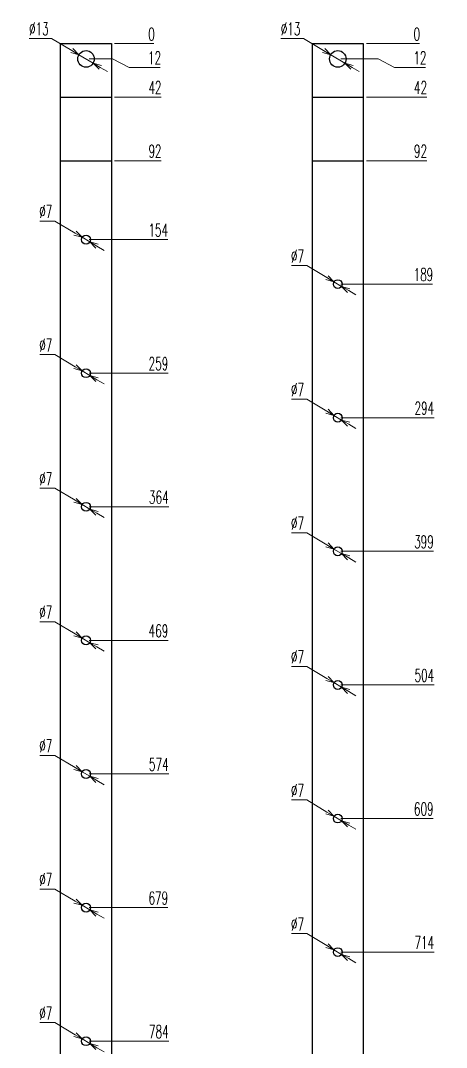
# Model space of a CAD drawing. Header units: millimetres. Extents: x 173893 to 258446, y -176540 to -123824.
# Drawn here: x 192092 to 192427, y -168566 to -167759 of the extents above; entities that cross this region are included whole.
import ezdxf

# ---------------------------------------------------------------- set-up
doc = ezdxf.new("R2010")
doc.units = ezdxf.units.MM
doc.header["$LTSCALE"] = 3
doc.layers.add('@.DM. NÉT CHÍNH', color=7, linetype='Continuous')
doc.styles.add('Ann_w01', font='romans.shx', dxfattribs={"width": 0.6, "bigfont": 'chineset.shx'})
doc.dimstyles.new('Dim 01_SC05', dxfattribs={"dimscale": 5, "dimtxt": 2, "dimasz": 1.3, "dimexe": 0.5, "dimexo": 0.5, "dimgap": 0.5, "dimtad": 1, "dimtoh": 1, "dimdec": 1, "dimzin": 12, "dimdsep": 46, "dimtxsty": 'Ann_w01', "dimblk": 'OPEN30', "dimcen": 1.5, "dimclrd": 6, "dimclre": 6, "dimclrt": 3, "dimadec": 1, "dimazin": 3, "dimtm": 1e-09, "dimtfac": 1, "dimtdec": 1, "dimtmove": 0, "dimatfit": 3, "dimldrblk": 'OPEN30', "dimfxl": 1, "dimtolj": 1, "dimlwd": 20, "dimlwe": 20, "dimarcsym": 0})

# ---------------------------------------------------------------- blocks, each defined once
blk = doc.blocks.new('*D681')
at = {"layer": '@.DM. NÉT CHÍNH', "color": 6, "linetype": 'Continuous', "lineweight": 20, "transparency": 16777216}
blk.add_line((192166.51, -168893.82), (192213.68, -168893.82), dxfattribs=at)
at = {"layer": 'Defpoints', "color": 0, "linetype": 'Continuous', "transparency": 16777216}
for p in [(192144.01, -167776.82), (192164.01, -168893.82), (192190.9, -168893.82)]:
    blk.add_point(p, dxfattribs=at)
at = {"layer": '@.DM. NÉT CHÍNH', "color": 3, "linetype": 'Continuous', "transparency": 16777216, "insert": (192203.54, -168886.32), "char_height": 10, "attachment_point": 5, "style": 'Ann_w01'}
blk.add_mtext('\\A1;1117', dxfattribs=at)
blk = doc.blocks.new('_Open30')
at = {"color": 0, "linetype": 'ByBlock', "lineweight": -2}
for p, q in [((-1, 0.27), (0, 0)), ((0, 0), (-1, -0.27)), ((0, 0), (-1, 0))]:
    blk.add_line(p, q, dxfattribs=at)
blk = doc.blocks.new('*D682')
at = {"layer": '@.DM. NÉT CHÍNH', "color": 6, "linetype": 'Continuous', "lineweight": 20, "transparency": 16777216}
blk.add_line((192146.51, -168873.82), (192213.68, -168873.82), dxfattribs=at)
at = {"layer": 'Defpoints', "color": 0, "linetype": 'Continuous', "transparency": 16777216}
for p in [(192144.01, -167776.82), (192144.01, -168873.82), (192190.9, -168873.82)]:
    blk.add_point(p, dxfattribs=at)
at = {"layer": '@.DM. NÉT CHÍNH', "color": 3, "linetype": 'Continuous', "transparency": 16777216, "insert": (192203.54, -168866.32), "char_height": 10, "attachment_point": 5, "style": 'Ann_w01'}
blk.add_mtext('\\A1;1097', dxfattribs=at)
blk = doc.blocks.new('*D683')
at = {"layer": '@.DM. NÉT CHÍNH', "color": 6, "linetype": 'Continuous', "lineweight": 20, "transparency": 16777216}
blk.add_line((192146.51, -168770.82), (192209.11, -168770.82), dxfattribs=at)
at = {"layer": 'Defpoints', "color": 0, "linetype": 'Continuous', "transparency": 16777216}
for p in [(192144.01, -167776.82), (192144.01, -168770.82), (192190.9, -168770.82)]:
    blk.add_point(p, dxfattribs=at)
at = {"layer": '@.DM. NÉT CHÍNH', "color": 3, "linetype": 'Continuous', "transparency": 16777216, "insert": (192201.25, -168763.32), "char_height": 10, "attachment_point": 5, "style": 'Ann_w01'}
blk.add_mtext('\\A1;994', dxfattribs=at)
blk = doc.blocks.new('*D684')
at = {"layer": '@.DM. NÉT CHÍNH', "color": 6, "linetype": 'Continuous', "lineweight": 20, "transparency": 16777216}
blk.add_line((192146.51, -168665.82), (192208.54, -168665.82), dxfattribs=at)
at = {"layer": 'Defpoints', "color": 0, "linetype": 'Continuous', "transparency": 16777216}
for p in [(192144.01, -167776.82), (192144.01, -168665.82), (192190.9, -168665.82)]:
    blk.add_point(p, dxfattribs=at)
at = {"layer": '@.DM. NÉT CHÍNH', "color": 3, "linetype": 'Continuous', "transparency": 16777216, "insert": (192200.97, -168658.32), "char_height": 10, "attachment_point": 5, "style": 'Ann_w01'}
blk.add_mtext('\\A1;889', dxfattribs=at)
blk = doc.blocks.new('*D685')
at = {"layer": '@.DM. NÉT CHÍNH', "color": 6, "linetype": 'Continuous', "lineweight": 20, "transparency": 16777216}
blk.add_line((192146.51, -168560.82), (192209.11, -168560.82), dxfattribs=at)
at = {"layer": 'Defpoints', "color": 0, "linetype": 'Continuous', "transparency": 16777216}
for p in [(192144.01, -167776.82), (192144.01, -168560.82), (192190.9, -168560.82)]:
    blk.add_point(p, dxfattribs=at)
at = {"layer": '@.DM. NÉT CHÍNH', "color": 3, "linetype": 'Continuous', "transparency": 16777216, "insert": (192201.25, -168553.32), "char_height": 10, "attachment_point": 5, "style": 'Ann_w01'}
blk.add_mtext('\\A1;784', dxfattribs=at)
blk = doc.blocks.new('*D686')
at = {"layer": '@.DM. NÉT CHÍNH', "color": 6, "linetype": 'Continuous', "lineweight": 20, "transparency": 16777216}
blk.add_line((192146.51, -168455.82), (192208.25, -168455.82), dxfattribs=at)
at = {"layer": 'Defpoints', "color": 0, "linetype": 'Continuous', "transparency": 16777216}
for p in [(192144.01, -167776.82), (192144.01, -168455.82), (192190.9, -168455.82)]:
    blk.add_point(p, dxfattribs=at)
at = {"layer": '@.DM. NÉT CHÍNH', "color": 3, "linetype": 'Continuous', "transparency": 16777216, "insert": (192200.82, -168448.32), "char_height": 10, "attachment_point": 5, "style": 'Ann_w01'}
blk.add_mtext('\\A1;679', dxfattribs=at)
blk = doc.blocks.new('*D687')
at = {"layer": '@.DM. NÉT CHÍNH', "color": 6, "linetype": 'Continuous', "lineweight": 20, "transparency": 16777216}
blk.add_line((192146.51, -168350.82), (192209.11, -168350.82), dxfattribs=at)
at = {"layer": 'Defpoints', "color": 0, "linetype": 'Continuous', "transparency": 16777216}
for p in [(192144.01, -167776.82), (192144.01, -168350.82), (192190.9, -168350.82)]:
    blk.add_point(p, dxfattribs=at)
at = {"layer": '@.DM. NÉT CHÍNH', "color": 3, "linetype": 'Continuous', "transparency": 16777216, "insert": (192201.25, -168343.32), "char_height": 10, "attachment_point": 5, "style": 'Ann_w01'}
blk.add_mtext('\\A1;574', dxfattribs=at)
blk = doc.blocks.new('*D688')
at = {"layer": '@.DM. NÉT CHÍNH', "color": 6, "linetype": 'Continuous', "lineweight": 20, "transparency": 16777216}
blk.add_line((192146.51, -168245.82), (192208.54, -168245.82), dxfattribs=at)
at = {"layer": 'Defpoints', "color": 0, "linetype": 'Continuous', "transparency": 16777216}
for p in [(192144.01, -167776.82), (192144.01, -168245.82), (192190.9, -168245.82)]:
    blk.add_point(p, dxfattribs=at)
at = {"layer": '@.DM. NÉT CHÍNH', "color": 3, "linetype": 'Continuous', "transparency": 16777216, "insert": (192200.97, -168238.32), "char_height": 10, "attachment_point": 5, "style": 'Ann_w01'}
blk.add_mtext('\\A1;469', dxfattribs=at)
blk = doc.blocks.new('*D689')
at = {"layer": '@.DM. NÉT CHÍNH', "color": 6, "linetype": 'Continuous', "lineweight": 20, "transparency": 16777216}
blk.add_line((192146.51, -168140.82), (192209.11, -168140.82), dxfattribs=at)
at = {"layer": 'Defpoints', "color": 0, "linetype": 'Continuous', "transparency": 16777216}
for p in [(192144.01, -167776.82), (192144.01, -168140.82), (192190.9, -168140.82)]:
    blk.add_point(p, dxfattribs=at)
at = {"layer": '@.DM. NÉT CHÍNH', "color": 3, "linetype": 'Continuous', "transparency": 16777216, "insert": (192201.25, -168133.32), "char_height": 10, "attachment_point": 5, "style": 'Ann_w01'}
blk.add_mtext('\\A1;364', dxfattribs=at)
blk = doc.blocks.new('*D690')
at = {"layer": '@.DM. NÉT CHÍNH', "color": 6, "linetype": 'Continuous', "lineweight": 20, "transparency": 16777216}
blk.add_line((192146.51, -168035.82), (192208.54, -168035.82), dxfattribs=at)
at = {"layer": 'Defpoints', "color": 0, "linetype": 'Continuous', "transparency": 16777216}
for p in [(192144.01, -167776.82), (192144.01, -168035.82), (192190.9, -168035.82)]:
    blk.add_point(p, dxfattribs=at)
at = {"layer": '@.DM. NÉT CHÍNH', "color": 3, "linetype": 'Continuous', "transparency": 16777216, "insert": (192200.97, -168028.32), "char_height": 10, "attachment_point": 5, "style": 'Ann_w01'}
blk.add_mtext('\\A1;259', dxfattribs=at)
blk = doc.blocks.new('*D691')
at = {"layer": '@.DM. NÉT CHÍNH', "color": 6, "linetype": 'Continuous', "lineweight": 20, "transparency": 16777216}
blk.add_line((192146.51, -167930.82), (192208.25, -167930.82), dxfattribs=at)
at = {"layer": 'Defpoints', "color": 0, "linetype": 'Continuous', "transparency": 16777216}
for p in [(192144.01, -167776.82), (192144.01, -167930.82), (192190.9, -167930.82)]:
    blk.add_point(p, dxfattribs=at)
at = {"layer": '@.DM. NÉT CHÍNH', "color": 3, "linetype": 'Continuous', "transparency": 16777216, "insert": (192200.82, -167923.32), "char_height": 10, "attachment_point": 5, "style": 'Ann_w01'}
blk.add_mtext('\\A1;154', dxfattribs=at)
blk = doc.blocks.new('*D692')
at = {"layer": '@.DM. NÉT CHÍNH', "color": 6, "linetype": 'Continuous', "lineweight": 20, "transparency": 16777216}
blk.add_line((192166.51, -167868.82), (192203.11, -167868.82), dxfattribs=at)
at = {"layer": 'Defpoints', "color": 0, "linetype": 'Continuous', "transparency": 16777216}
for p in [(192144.01, -167776.82), (192164.01, -167868.82), (192190.9, -167868.82)]:
    blk.add_point(p, dxfattribs=at)
at = {"layer": '@.DM. NÉT CHÍNH', "color": 3, "linetype": 'Continuous', "transparency": 16777216, "insert": (192198.25, -167861.32), "char_height": 10, "attachment_point": 5, "style": 'Ann_w01'}
blk.add_mtext('\\A1;92', dxfattribs=at)
blk = doc.blocks.new('*D693')
at = {"layer": '@.DM. NÉT CHÍNH', "color": 6, "linetype": 'Continuous', "lineweight": 20, "transparency": 16777216}
blk.add_line((192166.51, -167818.82), (192203.11, -167818.82), dxfattribs=at)
at = {"layer": 'Defpoints', "color": 0, "linetype": 'Continuous', "transparency": 16777216}
for p in [(192144.01, -167776.82), (192164.01, -167818.82), (192190.9, -167818.82)]:
    blk.add_point(p, dxfattribs=at)
at = {"layer": '@.DM. NÉT CHÍNH', "color": 3, "linetype": 'Continuous', "transparency": 16777216, "insert": (192198.25, -167811.32), "char_height": 10, "attachment_point": 5, "style": 'Ann_w01'}
blk.add_mtext('\\A1;42', dxfattribs=at)
blk = doc.blocks.new('*D694')
at = {"layer": '@.DM. NÉT CHÍNH', "color": 6, "linetype": 'Continuous', "lineweight": 20, "transparency": 16777216}
for p, q in [((192146.51, -167788.82), (192164.9, -167788.82)), ((192164.9, -167788.82), (192177.9, -167795.52)), ((192177.9, -167795.52), (192202.25, -167795.52))]:
    blk.add_line(p, q, dxfattribs=at)
at = {"layer": 'Defpoints', "color": 0, "linetype": 'Continuous', "transparency": 16777216}
for p in [(192144.01, -167776.82), (192144.01, -167788.82), (192190.9, -167795.52)]:
    blk.add_point(p, dxfattribs=at)
at = {"layer": '@.DM. NÉT CHÍNH', "color": 3, "linetype": 'Continuous', "transparency": 16777216, "insert": (192197.82, -167788.02), "char_height": 10, "attachment_point": 5, "style": 'Ann_w01'}
blk.add_mtext('\\A1;12', dxfattribs=at)
blk = doc.blocks.new('*D695')
at = {"layer": '@.DM. NÉT CHÍNH', "color": 6, "linetype": 'Continuous', "lineweight": 20, "transparency": 16777216}
blk.add_line((192166.51, -167776.82), (192197.4, -167776.82), dxfattribs=at)
at = {"layer": 'Defpoints', "color": 0, "linetype": 'Continuous', "transparency": 16777216}
for p in [(192144.01, -167776.82), (192164.01, -167776.82), (192190.9, -167776.82)]:
    blk.add_point(p, dxfattribs=at)
at = {"layer": '@.DM. NÉT CHÍNH', "color": 3, "linetype": 'Continuous', "transparency": 16777216, "insert": (192195.4, -167769.32), "char_height": 10, "attachment_point": 5, "style": 'Ann_w01'}
blk.add_mtext('\\A1;0', dxfattribs=at)
blk = doc.blocks.new('*D696')
at = {"layer": '@.DM. NÉT CHÍNH', "color": 6, "linetype": 'Continuous', "lineweight": 20, "transparency": 16777216}
blk.add_line((192364.52, -168893.82), (192422.49, -168893.82), dxfattribs=at)
at = {"layer": 'Defpoints', "color": 0, "linetype": 'Continuous', "transparency": 16777216}
for p in [(192342.02, -167776.82), (192362.02, -168893.82), (192399.71, -168893.82)]:
    blk.add_point(p, dxfattribs=at)
at = {"layer": '@.DM. NÉT CHÍNH', "color": 3, "linetype": 'Continuous', "transparency": 16777216, "insert": (192412.35, -168886.32), "char_height": 10, "attachment_point": 5, "style": 'Ann_w01'}
blk.add_mtext('\\A1;1117', dxfattribs=at)
blk = doc.blocks.new('*D697')
at = {"layer": '@.DM. NÉT CHÍNH', "color": 6, "linetype": 'Continuous', "lineweight": 20, "transparency": 16777216}
blk.add_line((192344.52, -168873.82), (192422.49, -168873.82), dxfattribs=at)
at = {"layer": 'Defpoints', "color": 0, "linetype": 'Continuous', "transparency": 16777216}
for p in [(192342.02, -167776.82), (192342.02, -168873.82), (192399.71, -168873.82)]:
    blk.add_point(p, dxfattribs=at)
at = {"layer": '@.DM. NÉT CHÍNH', "color": 3, "linetype": 'Continuous', "transparency": 16777216, "insert": (192412.35, -168866.32), "char_height": 10, "attachment_point": 5, "style": 'Ann_w01'}
blk.add_mtext('\\A1;1097', dxfattribs=at)
blk = doc.blocks.new('*D698')
at = {"layer": '@.DM. NÉT CHÍNH', "color": 6, "linetype": 'Continuous', "lineweight": 20, "transparency": 16777216}
blk.add_line((192344.52, -168805.82), (192422.21, -168805.82), dxfattribs=at)
at = {"layer": 'Defpoints', "color": 0, "linetype": 'Continuous', "transparency": 16777216}
for p in [(192342.02, -167776.82), (192342.02, -168805.82), (192399.71, -168805.82)]:
    blk.add_point(p, dxfattribs=at)
at = {"layer": '@.DM. NÉT CHÍNH', "color": 3, "linetype": 'Continuous', "transparency": 16777216, "insert": (192412.21, -168798.32), "char_height": 10, "attachment_point": 5, "style": 'Ann_w01'}
blk.add_mtext('\\A1;1029', dxfattribs=at)
blk = doc.blocks.new('*D699')
at = {"layer": '@.DM. NÉT CHÍNH', "color": 6, "linetype": 'Continuous', "lineweight": 20, "transparency": 16777216}
blk.add_line((192344.52, -168700.82), (192417.92, -168700.82), dxfattribs=at)
at = {"layer": 'Defpoints', "color": 0, "linetype": 'Continuous', "transparency": 16777216}
for p in [(192342.02, -167776.82), (192342.02, -168700.82), (192399.71, -168700.82)]:
    blk.add_point(p, dxfattribs=at)
at = {"layer": '@.DM. NÉT CHÍNH', "color": 3, "linetype": 'Continuous', "transparency": 16777216, "insert": (192410.06, -168693.32), "char_height": 10, "attachment_point": 5, "style": 'Ann_w01'}
blk.add_mtext('\\A1;924', dxfattribs=at)
blk = doc.blocks.new('*D700')
at = {"layer": '@.DM. NÉT CHÍNH', "color": 6, "linetype": 'Continuous', "lineweight": 20, "transparency": 16777216}
blk.add_line((192344.52, -168595.82), (192417.35, -168595.82), dxfattribs=at)
at = {"layer": 'Defpoints', "color": 0, "linetype": 'Continuous', "transparency": 16777216}
for p in [(192342.02, -167776.82), (192342.02, -168595.82), (192399.71, -168595.82)]:
    blk.add_point(p, dxfattribs=at)
at = {"layer": '@.DM. NÉT CHÍNH', "color": 3, "linetype": 'Continuous', "transparency": 16777216, "insert": (192409.78, -168588.32), "char_height": 10, "attachment_point": 5, "style": 'Ann_w01'}
blk.add_mtext('\\A1;819', dxfattribs=at)
blk = doc.blocks.new('*D701')
at = {"layer": '@.DM. NÉT CHÍNH', "color": 6, "linetype": 'Continuous', "lineweight": 20, "transparency": 16777216}
blk.add_line((192344.52, -168490.82), (192417.92, -168490.82), dxfattribs=at)
at = {"layer": 'Defpoints', "color": 0, "linetype": 'Continuous', "transparency": 16777216}
for p in [(192342.02, -167776.82), (192342.02, -168490.82), (192399.71, -168490.82)]:
    blk.add_point(p, dxfattribs=at)
at = {"layer": '@.DM. NÉT CHÍNH', "color": 3, "linetype": 'Continuous', "transparency": 16777216, "insert": (192410.06, -168483.32), "char_height": 10, "attachment_point": 5, "style": 'Ann_w01'}
blk.add_mtext('\\A1;714', dxfattribs=at)
blk = doc.blocks.new('*D702')
at = {"layer": '@.DM. NÉT CHÍNH', "color": 6, "linetype": 'Continuous', "lineweight": 20, "transparency": 16777216}
blk.add_line((192344.52, -168385.82), (192417.06, -168385.82), dxfattribs=at)
at = {"layer": 'Defpoints', "color": 0, "linetype": 'Continuous', "transparency": 16777216}
for p in [(192342.02, -167776.82), (192342.02, -168385.82), (192399.71, -168385.82)]:
    blk.add_point(p, dxfattribs=at)
at = {"layer": '@.DM. NÉT CHÍNH', "color": 3, "linetype": 'Continuous', "transparency": 16777216, "insert": (192409.63, -168378.32), "char_height": 10, "attachment_point": 5, "style": 'Ann_w01'}
blk.add_mtext('\\A1;609', dxfattribs=at)
blk = doc.blocks.new('*D703')
at = {"layer": '@.DM. NÉT CHÍNH', "color": 6, "linetype": 'Continuous', "lineweight": 20, "transparency": 16777216}
blk.add_line((192344.52, -168280.82), (192417.92, -168280.82), dxfattribs=at)
at = {"layer": 'Defpoints', "color": 0, "linetype": 'Continuous', "transparency": 16777216}
for p in [(192342.02, -167776.82), (192342.02, -168280.82), (192399.71, -168280.82)]:
    blk.add_point(p, dxfattribs=at)
at = {"layer": '@.DM. NÉT CHÍNH', "color": 3, "linetype": 'Continuous', "transparency": 16777216, "insert": (192410.06, -168273.32), "char_height": 10, "attachment_point": 5, "style": 'Ann_w01'}
blk.add_mtext('\\A1;504', dxfattribs=at)
blk = doc.blocks.new('*D704')
at = {"layer": '@.DM. NÉT CHÍNH', "color": 6, "linetype": 'Continuous', "lineweight": 20, "transparency": 16777216}
blk.add_line((192344.52, -168175.82), (192417.35, -168175.82), dxfattribs=at)
at = {"layer": 'Defpoints', "color": 0, "linetype": 'Continuous', "transparency": 16777216}
for p in [(192342.02, -167776.82), (192342.02, -168175.82), (192399.71, -168175.82)]:
    blk.add_point(p, dxfattribs=at)
at = {"layer": '@.DM. NÉT CHÍNH', "color": 3, "linetype": 'Continuous', "transparency": 16777216, "insert": (192409.78, -168168.32), "char_height": 10, "attachment_point": 5, "style": 'Ann_w01'}
blk.add_mtext('\\A1;399', dxfattribs=at)
blk = doc.blocks.new('*D705')
at = {"layer": '@.DM. NÉT CHÍNH', "color": 6, "linetype": 'Continuous', "lineweight": 20, "transparency": 16777216}
blk.add_line((192344.52, -168070.82), (192417.92, -168070.82), dxfattribs=at)
at = {"layer": 'Defpoints', "color": 0, "linetype": 'Continuous', "transparency": 16777216}
for p in [(192342.02, -167776.82), (192342.02, -168070.82), (192399.71, -168070.82)]:
    blk.add_point(p, dxfattribs=at)
at = {"layer": '@.DM. NÉT CHÍNH', "color": 3, "linetype": 'Continuous', "transparency": 16777216, "insert": (192410.06, -168063.32), "char_height": 10, "attachment_point": 5, "style": 'Ann_w01'}
blk.add_mtext('\\A1;294', dxfattribs=at)
blk = doc.blocks.new('*D706')
at = {"layer": '@.DM. NÉT CHÍNH', "color": 6, "linetype": 'Continuous', "lineweight": 20, "transparency": 16777216}
blk.add_line((192344.52, -167965.82), (192416.49, -167965.82), dxfattribs=at)
at = {"layer": 'Defpoints', "color": 0, "linetype": 'Continuous', "transparency": 16777216}
for p in [(192342.02, -167776.82), (192342.02, -167965.82), (192399.71, -167965.82)]:
    blk.add_point(p, dxfattribs=at)
at = {"layer": '@.DM. NÉT CHÍNH', "color": 3, "linetype": 'Continuous', "transparency": 16777216, "insert": (192409.35, -167958.32), "char_height": 10, "attachment_point": 5, "style": 'Ann_w01'}
blk.add_mtext('\\A1;189', dxfattribs=at)
blk = doc.blocks.new('*D707')
at = {"layer": '@.DM. NÉT CHÍNH', "color": 6, "linetype": 'Continuous', "lineweight": 20, "transparency": 16777216}
blk.add_line((192364.52, -167868.82), (192411.92, -167868.82), dxfattribs=at)
at = {"layer": 'Defpoints', "color": 0, "linetype": 'Continuous', "transparency": 16777216}
for p in [(192342.02, -167776.82), (192362.02, -167868.82), (192399.71, -167868.82)]:
    blk.add_point(p, dxfattribs=at)
at = {"layer": '@.DM. NÉT CHÍNH', "color": 3, "linetype": 'Continuous', "transparency": 16777216, "insert": (192407.06, -167861.32), "char_height": 10, "attachment_point": 5, "style": 'Ann_w01'}
blk.add_mtext('\\A1;92', dxfattribs=at)
blk = doc.blocks.new('*D708')
at = {"layer": '@.DM. NÉT CHÍNH', "color": 6, "linetype": 'Continuous', "lineweight": 20, "transparency": 16777216}
blk.add_line((192364.52, -167818.82), (192411.92, -167818.82), dxfattribs=at)
at = {"layer": 'Defpoints', "color": 0, "linetype": 'Continuous', "transparency": 16777216}
for p in [(192342.02, -167776.82), (192362.02, -167818.82), (192399.71, -167818.82)]:
    blk.add_point(p, dxfattribs=at)
at = {"layer": '@.DM. NÉT CHÍNH', "color": 3, "linetype": 'Continuous', "transparency": 16777216, "insert": (192407.06, -167811.32), "char_height": 10, "attachment_point": 5, "style": 'Ann_w01'}
blk.add_mtext('\\A1;42', dxfattribs=at)
blk = doc.blocks.new('*D709')
at = {"layer": '@.DM. NÉT CHÍNH', "color": 6, "linetype": 'Continuous', "lineweight": 20, "transparency": 16777216}
for p, q in [((192344.52, -167788.82), (192373.71, -167788.82)), ((192373.71, -167788.82), (192386.71, -167795.43)), ((192386.71, -167795.43), (192411.06, -167795.43))]:
    blk.add_line(p, q, dxfattribs=at)
at = {"layer": 'Defpoints', "color": 0, "linetype": 'Continuous', "transparency": 16777216}
for p in [(192342.02, -167776.82), (192342.02, -167788.82), (192399.71, -167795.43)]:
    blk.add_point(p, dxfattribs=at)
at = {"layer": '@.DM. NÉT CHÍNH', "color": 3, "linetype": 'Continuous', "transparency": 16777216, "insert": (192406.63, -167787.93), "char_height": 10, "attachment_point": 5, "style": 'Ann_w01'}
blk.add_mtext('\\A1;12', dxfattribs=at)
blk = doc.blocks.new('*D710')
at = {"layer": '@.DM. NÉT CHÍNH', "color": 6, "linetype": 'Continuous', "lineweight": 20, "transparency": 16777216}
blk.add_line((192364.52, -167776.82), (192406.21, -167776.82), dxfattribs=at)
at = {"layer": 'Defpoints', "color": 0, "linetype": 'Continuous', "transparency": 16777216}
for p in [(192342.02, -167776.82), (192362.02, -167776.82), (192399.71, -167776.82)]:
    blk.add_point(p, dxfattribs=at)
at = {"layer": '@.DM. NÉT CHÍNH', "color": 3, "linetype": 'Continuous', "transparency": 16777216, "insert": (192404.21, -167769.32), "char_height": 10, "attachment_point": 5, "style": 'Ann_w01'}
blk.add_mtext('\\A1;0', dxfattribs=at)
blk = doc.blocks.new('*D714')
at = {"layer": '@.DM. NÉT CHÍNH', "color": 6, "linetype": 'Continuous', "lineweight": 20, "transparency": 16777216}
for p, q in [((192305.6, -168476.24), (192317.53, -168476.24)), ((192317.53, -168476.24), (192333.42, -168485.7)), ((192345.03, -168492.61), (192339.01, -168489.03)), ((192350.61, -168495.93), (192356.2, -168499.26))]:
    blk.add_line(p, q, dxfattribs=at)
at = {"layer": 'Defpoints', "color": 0, "linetype": 'Continuous', "transparency": 16777216}
for p in [(192339.01, -168489.03), (192345.03, -168492.61)]:
    blk.add_point(p, dxfattribs=at)
at = {"layer": '@.DM. NÉT CHÍNH', "color": 6, "linetype": 'Continuous', "lineweight": 20, "transparency": 16777216, "xscale": 6.5, "yscale": 6.5, "zscale": 6.5}
for p, rotation in [((192339.01, -168489.03), 329.2399760124687), ((192345.03, -168492.61), 149.2399760124687)]:
    blk.add_blockref('_Open30', p, dxfattribs=dict(at, rotation=rotation))
at = {"layer": '@.DM. NÉT CHÍNH', "color": 3, "linetype": 'Continuous', "transparency": 16777216, "insert": (192310.31, -168468.74), "char_height": 10, "attachment_point": 5, "style": 'Ann_w01'}
blk.add_mtext('\\A1;∅7', dxfattribs=at)
blk = doc.blocks.new('*D715')
at = {"layer": '@.DM. NÉT CHÍNH', "color": 6, "linetype": 'Continuous', "lineweight": 20, "transparency": 16777216}
for p, q in [((192305.6, -168371.24), (192317.53, -168371.24)), ((192317.53, -168371.24), (192333.42, -168380.7)), ((192345.03, -168387.61), (192339.01, -168384.03)), ((192350.61, -168390.93), (192356.2, -168394.26))]:
    blk.add_line(p, q, dxfattribs=at)
at = {"layer": 'Defpoints', "color": 0, "linetype": 'Continuous', "transparency": 16777216}
for p in [(192339.01, -168384.03), (192345.03, -168387.61)]:
    blk.add_point(p, dxfattribs=at)
at = {"layer": '@.DM. NÉT CHÍNH', "color": 6, "linetype": 'Continuous', "lineweight": 20, "transparency": 16777216, "xscale": 6.5, "yscale": 6.5, "zscale": 6.5}
for p, rotation in [((192339.01, -168384.03), 329.2399760135751), ((192345.03, -168387.61), 149.2399760135751)]:
    blk.add_blockref('_Open30', p, dxfattribs=dict(at, rotation=rotation))
at = {"layer": '@.DM. NÉT CHÍNH', "color": 3, "linetype": 'Continuous', "transparency": 16777216, "insert": (192310.31, -168363.74), "char_height": 10, "attachment_point": 5, "style": 'Ann_w01'}
blk.add_mtext('\\A1;∅7', dxfattribs=at)
blk = doc.blocks.new('*D716')
at = {"layer": '@.DM. NÉT CHÍNH', "color": 6, "linetype": 'Continuous', "lineweight": 20, "transparency": 16777216}
for p, q in [((192305.6, -168266.24), (192317.53, -168266.24)), ((192317.53, -168266.24), (192333.42, -168275.7)), ((192345.03, -168282.61), (192339.01, -168279.03)), ((192350.61, -168285.93), (192356.2, -168289.26))]:
    blk.add_line(p, q, dxfattribs=at)
at = {"layer": 'Defpoints', "color": 0, "linetype": 'Continuous', "transparency": 16777216}
for p in [(192339.01, -168279.03), (192345.03, -168282.61)]:
    blk.add_point(p, dxfattribs=at)
at = {"layer": '@.DM. NÉT CHÍNH', "color": 6, "linetype": 'Continuous', "lineweight": 20, "transparency": 16777216, "xscale": 6.5, "yscale": 6.5, "zscale": 6.5}
for p, rotation in [((192339.01, -168279.03), 329.2399760124588), ((192345.03, -168282.61), 149.2399760124588)]:
    blk.add_blockref('_Open30', p, dxfattribs=dict(at, rotation=rotation))
at = {"layer": '@.DM. NÉT CHÍNH', "color": 3, "linetype": 'Continuous', "transparency": 16777216, "insert": (192310.31, -168258.74), "char_height": 10, "attachment_point": 5, "style": 'Ann_w01'}
blk.add_mtext('\\A1;∅7', dxfattribs=at)
blk = doc.blocks.new('*D717')
at = {"layer": '@.DM. NÉT CHÍNH', "color": 6, "linetype": 'Continuous', "lineweight": 20, "transparency": 16777216}
for p, q in [((192305.6, -168161.24), (192317.53, -168161.24)), ((192317.53, -168161.24), (192333.42, -168170.7)), ((192345.03, -168177.61), (192339.01, -168174.03)), ((192350.61, -168180.93), (192356.2, -168184.26))]:
    blk.add_line(p, q, dxfattribs=at)
at = {"layer": 'Defpoints', "color": 0, "linetype": 'Continuous', "transparency": 16777216}
for p in [(192339.01, -168174.03), (192345.03, -168177.61)]:
    blk.add_point(p, dxfattribs=at)
at = {"layer": '@.DM. NÉT CHÍNH', "color": 6, "linetype": 'Continuous', "lineweight": 20, "transparency": 16777216, "xscale": 6.5, "yscale": 6.5, "zscale": 6.5}
for p, rotation in [((192339.01, -168174.03), 329.2399760098953), ((192345.03, -168177.61), 149.2399760098953)]:
    blk.add_blockref('_Open30', p, dxfattribs=dict(at, rotation=rotation))
at = {"layer": '@.DM. NÉT CHÍNH', "color": 3, "linetype": 'Continuous', "transparency": 16777216, "insert": (192310.31, -168153.74), "char_height": 10, "attachment_point": 5, "style": 'Ann_w01'}
blk.add_mtext('\\A1;∅7', dxfattribs=at)
blk = doc.blocks.new('*D718')
at = {"layer": '@.DM. NÉT CHÍNH', "color": 6, "linetype": 'Continuous', "lineweight": 20, "transparency": 16777216}
for p, q in [((192305.6, -168056.24), (192317.53, -168056.24)), ((192317.53, -168056.24), (192333.42, -168065.7)), ((192345.03, -168072.61), (192339.01, -168069.03)), ((192350.61, -168075.93), (192356.2, -168079.26))]:
    blk.add_line(p, q, dxfattribs=at)
at = {"layer": 'Defpoints', "color": 0, "linetype": 'Continuous', "transparency": 16777216}
for p in [(192339.01, -168069.03), (192345.03, -168072.61)]:
    blk.add_point(p, dxfattribs=at)
at = {"layer": '@.DM. NÉT CHÍNH', "color": 6, "linetype": 'Continuous', "lineweight": 20, "transparency": 16777216, "xscale": 6.5, "yscale": 6.5, "zscale": 6.5}
for p, rotation in [((192339.01, -168069.03), 329.2399760128731), ((192345.03, -168072.61), 149.2399760128731)]:
    blk.add_blockref('_Open30', p, dxfattribs=dict(at, rotation=rotation))
at = {"layer": '@.DM. NÉT CHÍNH', "color": 3, "linetype": 'Continuous', "transparency": 16777216, "insert": (192310.31, -168048.74), "char_height": 10, "attachment_point": 5, "style": 'Ann_w01'}
blk.add_mtext('\\A1;∅7', dxfattribs=at)
blk = doc.blocks.new('*D719')
at = {"layer": '@.DM. NÉT CHÍNH', "color": 6, "linetype": 'Continuous', "lineweight": 20, "transparency": 16777216}
for p, q in [((192305.6, -167951.24), (192317.53, -167951.24)), ((192317.53, -167951.24), (192333.42, -167960.7)), ((192345.03, -167967.61), (192339.01, -167964.03)), ((192350.61, -167970.93), (192356.2, -167974.26))]:
    blk.add_line(p, q, dxfattribs=at)
at = {"layer": 'Defpoints', "color": 0, "linetype": 'Continuous', "transparency": 16777216}
for p in [(192339.01, -167964.03), (192345.03, -167967.61)]:
    blk.add_point(p, dxfattribs=at)
at = {"layer": '@.DM. NÉT CHÍNH', "color": 6, "linetype": 'Continuous', "lineweight": 20, "transparency": 16777216, "xscale": 6.5, "yscale": 6.5, "zscale": 6.5}
for p, rotation in [((192339.01, -167964.03), 329.2399760129999), ((192345.03, -167967.61), 149.239976013)]:
    blk.add_blockref('_Open30', p, dxfattribs=dict(at, rotation=rotation))
at = {"layer": '@.DM. NÉT CHÍNH', "color": 3, "linetype": 'Continuous', "transparency": 16777216, "insert": (192310.31, -167943.74), "char_height": 10, "attachment_point": 5, "style": 'Ann_w01'}
blk.add_mtext('\\A1;∅7', dxfattribs=at)
blk = doc.blocks.new('*D722')
at = {"layer": '@.DM. NÉT CHÍNH', "color": 6, "linetype": 'Continuous', "lineweight": 20, "transparency": 16777216}
for p, q in [((192107.59, -168546.24), (192119.52, -168546.24)), ((192119.52, -168546.24), (192135.41, -168555.7)), ((192147.01, -168562.61), (192141, -168559.03)), ((192152.6, -168565.93), (192158.18, -168569.26))]:
    blk.add_line(p, q, dxfattribs=at)
at = {"layer": 'Defpoints', "color": 0, "linetype": 'Continuous', "transparency": 16777216}
for p in [(192141, -168559.03), (192147.01, -168562.61)]:
    blk.add_point(p, dxfattribs=at)
at = {"layer": '@.DM. NÉT CHÍNH', "color": 6, "linetype": 'Continuous', "lineweight": 20, "transparency": 16777216, "xscale": 6.5, "yscale": 6.5, "zscale": 6.5}
for p, rotation in [((192141, -168559.03), 329.239976010841), ((192147.01, -168562.61), 149.2399760108409)]:
    blk.add_blockref('_Open30', p, dxfattribs=dict(at, rotation=rotation))
at = {"layer": '@.DM. NÉT CHÍNH', "color": 3, "linetype": 'Continuous', "transparency": 16777216, "insert": (192112.3, -168538.74), "char_height": 10, "attachment_point": 5, "style": 'Ann_w01'}
blk.add_mtext('\\A1;∅7', dxfattribs=at)
blk = doc.blocks.new('*D723')
at = {"layer": '@.DM. NÉT CHÍNH', "color": 6, "linetype": 'Continuous', "lineweight": 20, "transparency": 16777216}
for p, q in [((192107.59, -168441.24), (192119.52, -168441.24)), ((192119.52, -168441.24), (192135.41, -168450.7)), ((192147.01, -168457.61), (192141, -168454.03)), ((192152.6, -168460.93), (192158.18, -168464.26))]:
    blk.add_line(p, q, dxfattribs=at)
at = {"layer": 'Defpoints', "color": 0, "linetype": 'Continuous', "transparency": 16777216}
for p in [(192141, -168454.03), (192147.01, -168457.61)]:
    blk.add_point(p, dxfattribs=at)
at = {"layer": '@.DM. NÉT CHÍNH', "color": 6, "linetype": 'Continuous', "lineweight": 20, "transparency": 16777216, "xscale": 6.5, "yscale": 6.5, "zscale": 6.5}
for p, rotation in [((192141, -168454.03), 329.2399760110846), ((192147.01, -168457.61), 149.2399760110846)]:
    blk.add_blockref('_Open30', p, dxfattribs=dict(at, rotation=rotation))
at = {"layer": '@.DM. NÉT CHÍNH', "color": 3, "linetype": 'Continuous', "transparency": 16777216, "insert": (192112.3, -168433.74), "char_height": 10, "attachment_point": 5, "style": 'Ann_w01'}
blk.add_mtext('\\A1;∅7', dxfattribs=at)
blk = doc.blocks.new('*D724')
at = {"layer": '@.DM. NÉT CHÍNH', "color": 6, "linetype": 'Continuous', "lineweight": 20, "transparency": 16777216}
for p, q in [((192107.59, -168336.24), (192119.52, -168336.24)), ((192119.52, -168336.24), (192135.41, -168345.7)), ((192147.01, -168352.61), (192141, -168349.03)), ((192152.6, -168355.93), (192158.18, -168359.26))]:
    blk.add_line(p, q, dxfattribs=at)
at = {"layer": 'Defpoints', "color": 0, "linetype": 'Continuous', "transparency": 16777216}
for p in [(192141, -168349.03), (192147.01, -168352.61)]:
    blk.add_point(p, dxfattribs=at)
at = {"layer": '@.DM. NÉT CHÍNH', "color": 6, "linetype": 'Continuous', "lineweight": 20, "transparency": 16777216, "xscale": 6.5, "yscale": 6.5, "zscale": 6.5}
for p, rotation in [((192141, -168349.03), 329.2399760131707), ((192147.01, -168352.61), 149.2399760131706)]:
    blk.add_blockref('_Open30', p, dxfattribs=dict(at, rotation=rotation))
at = {"layer": '@.DM. NÉT CHÍNH', "color": 3, "linetype": 'Continuous', "transparency": 16777216, "insert": (192112.3, -168328.74), "char_height": 10, "attachment_point": 5, "style": 'Ann_w01'}
blk.add_mtext('\\A1;∅7', dxfattribs=at)
blk = doc.blocks.new('*D725')
at = {"layer": '@.DM. NÉT CHÍNH', "color": 6, "linetype": 'Continuous', "lineweight": 20, "transparency": 16777216}
for p, q in [((192107.59, -168231.24), (192119.52, -168231.24)), ((192119.52, -168231.24), (192135.41, -168240.7)), ((192147.01, -168247.61), (192141, -168244.03)), ((192152.6, -168250.93), (192158.18, -168254.26))]:
    blk.add_line(p, q, dxfattribs=at)
at = {"layer": 'Defpoints', "color": 0, "linetype": 'Continuous', "transparency": 16777216}
for p in [(192141, -168244.03), (192147.01, -168247.61)]:
    blk.add_point(p, dxfattribs=at)
at = {"layer": '@.DM. NÉT CHÍNH', "color": 6, "linetype": 'Continuous', "lineweight": 20, "transparency": 16777216, "xscale": 6.5, "yscale": 6.5, "zscale": 6.5}
for p, rotation in [((192141, -168244.03), 329.2399760128682), ((192147.01, -168247.61), 149.2399760128682)]:
    blk.add_blockref('_Open30', p, dxfattribs=dict(at, rotation=rotation))
at = {"layer": '@.DM. NÉT CHÍNH', "color": 3, "linetype": 'Continuous', "transparency": 16777216, "insert": (192112.3, -168223.74), "char_height": 10, "attachment_point": 5, "style": 'Ann_w01'}
blk.add_mtext('\\A1;∅7', dxfattribs=at)
blk = doc.blocks.new('*D726')
at = {"layer": '@.DM. NÉT CHÍNH', "color": 6, "linetype": 'Continuous', "lineweight": 20, "transparency": 16777216}
for p, q in [((192107.59, -168126.24), (192119.52, -168126.24)), ((192119.52, -168126.24), (192135.41, -168135.7)), ((192147.01, -168142.61), (192141, -168139.03)), ((192152.6, -168145.93), (192158.18, -168149.26))]:
    blk.add_line(p, q, dxfattribs=at)
at = {"layer": 'Defpoints', "color": 0, "linetype": 'Continuous', "transparency": 16777216}
for p in [(192141, -168139.03), (192147.01, -168142.61)]:
    blk.add_point(p, dxfattribs=at)
at = {"layer": '@.DM. NÉT CHÍNH', "color": 6, "linetype": 'Continuous', "lineweight": 20, "transparency": 16777216, "xscale": 6.5, "yscale": 6.5, "zscale": 6.5}
for p, rotation in [((192141, -168139.03), 329.2399760125126), ((192147.01, -168142.61), 149.2399760125126)]:
    blk.add_blockref('_Open30', p, dxfattribs=dict(at, rotation=rotation))
at = {"layer": '@.DM. NÉT CHÍNH', "color": 3, "linetype": 'Continuous', "transparency": 16777216, "insert": (192112.3, -168118.74), "char_height": 10, "attachment_point": 5, "style": 'Ann_w01'}
blk.add_mtext('\\A1;∅7', dxfattribs=at)
blk = doc.blocks.new('*D727')
at = {"layer": '@.DM. NÉT CHÍNH', "color": 6, "linetype": 'Continuous', "lineweight": 20, "transparency": 16777216}
for p, q in [((192107.59, -168021.24), (192119.52, -168021.24)), ((192119.52, -168021.24), (192135.41, -168030.7)), ((192147.01, -168037.61), (192141, -168034.03)), ((192152.6, -168040.93), (192158.18, -168044.26))]:
    blk.add_line(p, q, dxfattribs=at)
at = {"layer": 'Defpoints', "color": 0, "linetype": 'Continuous', "transparency": 16777216}
for p in [(192141, -168034.03), (192147.01, -168037.61)]:
    blk.add_point(p, dxfattribs=at)
at = {"layer": '@.DM. NÉT CHÍNH', "color": 6, "linetype": 'Continuous', "lineweight": 20, "transparency": 16777216, "xscale": 6.5, "yscale": 6.5, "zscale": 6.5}
for p, rotation in [((192141, -168034.03), 329.2399760132876), ((192147.01, -168037.61), 149.2399760132875)]:
    blk.add_blockref('_Open30', p, dxfattribs=dict(at, rotation=rotation))
at = {"layer": '@.DM. NÉT CHÍNH', "color": 3, "linetype": 'Continuous', "transparency": 16777216, "insert": (192112.3, -168013.74), "char_height": 10, "attachment_point": 5, "style": 'Ann_w01'}
blk.add_mtext('\\A1;∅7', dxfattribs=at)
blk = doc.blocks.new('*D728')
at = {"layer": '@.DM. NÉT CHÍNH', "color": 6, "linetype": 'Continuous', "lineweight": 20, "transparency": 16777216}
for p, q in [((192107.59, -167916.24), (192119.52, -167916.24)), ((192119.52, -167916.24), (192135.41, -167925.7)), ((192147.01, -167932.61), (192141, -167929.03)), ((192152.6, -167935.93), (192158.18, -167939.26))]:
    blk.add_line(p, q, dxfattribs=at)
at = {"layer": 'Defpoints', "color": 0, "linetype": 'Continuous', "transparency": 16777216}
for p in [(192141, -167929.03), (192147.01, -167932.61)]:
    blk.add_point(p, dxfattribs=at)
at = {"layer": '@.DM. NÉT CHÍNH', "color": 6, "linetype": 'Continuous', "lineweight": 20, "transparency": 16777216, "xscale": 6.5, "yscale": 6.5, "zscale": 6.5}
for p, rotation in [((192141, -167929.03), 329.2399760134923), ((192147.01, -167932.61), 149.2399760134922)]:
    blk.add_blockref('_Open30', p, dxfattribs=dict(at, rotation=rotation))
at = {"layer": '@.DM. NÉT CHÍNH', "color": 3, "linetype": 'Continuous', "transparency": 16777216, "insert": (192112.3, -167908.74), "char_height": 10, "attachment_point": 5, "style": 'Ann_w01'}
blk.add_mtext('\\A1;∅7', dxfattribs=at)
blk = doc.blocks.new('*D738')
at = {"layer": '@.DM. NÉT CHÍNH', "color": 6, "linetype": 'Continuous', "lineweight": 20, "transparency": 16777216}
for p, q in [((192297.31, -167772.71), (192314.95, -167772.71)), ((192314.95, -167772.71), (192330.85, -167782.17)), ((192347.6, -167792.14), (192336.43, -167785.49)), ((192353.19, -167795.47), (192358.77, -167798.79))]:
    blk.add_line(p, q, dxfattribs=at)
at = {"layer": 'Defpoints', "color": 0, "linetype": 'Continuous', "transparency": 16777216}
for p in [(192336.43, -167785.49), (192347.6, -167792.14)]:
    blk.add_point(p, dxfattribs=at)
at = {"layer": '@.DM. NÉT CHÍNH', "color": 6, "linetype": 'Continuous', "lineweight": 20, "transparency": 16777216, "xscale": 6.5, "yscale": 6.5, "zscale": 6.5}
for p, rotation in [((192336.43, -167785.49), 329.2399760125695), ((192347.6, -167792.14), 149.2399760125695)]:
    blk.add_blockref('_Open30', p, dxfattribs=dict(at, rotation=rotation))
at = {"layer": '@.DM. NÉT CHÍNH', "color": 3, "linetype": 'Continuous', "transparency": 16777216, "insert": (192304.88, -167765.21), "char_height": 10, "attachment_point": 5, "style": 'Ann_w01'}
blk.add_mtext('\\A1;∅13', dxfattribs=at)
blk = doc.blocks.new('*D740')
at = {"layer": '@.DM. NÉT CHÍNH', "color": 6, "linetype": 'Continuous', "lineweight": 20, "transparency": 16777216}
for p, q in [((192099.29, -167772.71), (192116.94, -167772.71)), ((192116.94, -167772.71), (192132.83, -167782.17)), ((192149.59, -167792.14), (192138.42, -167785.49)), ((192155.18, -167795.47), (192160.76, -167798.79))]:
    blk.add_line(p, q, dxfattribs=at)
at = {"layer": 'Defpoints', "color": 0, "linetype": 'Continuous', "transparency": 16777216}
for p in [(192138.42, -167785.49), (192149.59, -167792.14)]:
    blk.add_point(p, dxfattribs=at)
at = {"layer": '@.DM. NÉT CHÍNH', "color": 6, "linetype": 'Continuous', "lineweight": 20, "transparency": 16777216, "xscale": 6.5, "yscale": 6.5, "zscale": 6.5}
for p, rotation in [((192138.42, -167785.49), 329.2399760130314), ((192149.59, -167792.14), 149.2399760130314)]:
    blk.add_blockref('_Open30', p, dxfattribs=dict(at, rotation=rotation))
at = {"layer": '@.DM. NÉT CHÍNH', "color": 3, "linetype": 'Continuous', "transparency": 16777216, "insert": (192106.87, -167765.21), "char_height": 10, "attachment_point": 5, "style": 'Ann_w01'}
blk.add_mtext('\\A1;∅13', dxfattribs=at)

msp = doc.modelspace()

# ---------------------------------------------------------------- linework, layer by layer
at = {"color": 2}
for points in [[(192124.01, -168893.82), (192124.01, -167776.82), (192164.01, -167776.82), (192164.01, -168893.82)], [(192124.01, -168893.82), (192124.01, -167818.82), (192164.01, -167818.82), (192164.01, -168893.82)], [(192124.01, -168893.82), (192124.01, -167868.82), (192164.01, -167868.82), (192164.01, -168893.82)]]:
    msp.add_lwpolyline(points, close=True, dxfattribs=at)
at = {"color": 4}
for points in [[(192322.02, -168893.82), (192322.02, -167776.82), (192362.02, -167776.82), (192362.02, -168893.82)], [(192322.02, -168893.82), (192322.02, -167818.82), (192362.02, -167818.82), (192362.02, -168893.82)], [(192322.02, -168893.82), (192322.02, -167868.82), (192362.02, -167868.82), (192362.02, -168893.82)]]:
    msp.add_lwpolyline(points, close=True, dxfattribs=at)
at = {"color": 2}
for centre, radius in [((192144.01, -167788.82), 6.5), ((192144.01, -167930.82), 3.5), ((192144.01, -168035.82), 3.5), ((192144.01, -168140.82), 3.5), ((192144.01, -168245.82), 3.5), ((192144.01, -168350.82), 3.5), ((192144.01, -168455.82), 3.5), ((192144.01, -168560.82), 3.5)]:
    msp.add_circle(centre, radius, dxfattribs=at)
at = {"color": 4}
for centre, radius in [((192342.02, -167788.82), 6.5), ((192342.02, -167965.82), 3.5), ((192342.02, -168070.82), 3.5), ((192342.02, -168175.82), 3.5), ((192342.02, -168280.82), 3.5), ((192342.02, -168385.82), 3.5), ((192342.02, -168490.82), 3.5)]:
    msp.add_circle(centre, radius, dxfattribs=at)

# ---------------------------------------------------------------- dimensions: what is measured, and where the dimension line sits
at = {"layer": '@.DM. NÉT CHÍNH', "linetype": 'Continuous'}
for p1, p2, picture, middle in [((192149.59, -167792.14), (192138.42, -167785.49), '*D740', (192106.87, -167772.71)), ((192347.6, -167792.14), (192336.43, -167785.49), '*D738', (192304.88, -167772.71)), ((192147.01, -167932.61), (192141, -167929.03), '*D728', (192112.3, -167916.24)), ((192345.03, -167967.61), (192339.01, -167964.03), '*D719', (192310.31, -167951.24)), ((192147.01, -168037.61), (192141, -168034.03), '*D727', (192112.3, -168021.24)), ((192345.03, -168072.61), (192339.01, -168069.03), '*D718', (192310.31, -168056.24)), ((192147.01, -168142.61), (192141, -168139.03), '*D726', (192112.3, -168126.24)), ((192345.03, -168177.61), (192339.01, -168174.03), '*D717', (192310.31, -168161.24)), ((192147.01, -168247.61), (192141, -168244.03), '*D725', (192112.3, -168231.24)), ((192345.03, -168282.61), (192339.01, -168279.03), '*D716', (192310.31, -168266.24)), ((192147.01, -168352.61), (192141, -168349.03), '*D724', (192112.3, -168336.24)), ((192345.03, -168387.61), (192339.01, -168384.03), '*D715', (192310.31, -168371.24)), ((192147.01, -168457.61), (192141, -168454.03), '*D723', (192112.3, -168441.24)), ((192345.03, -168492.61), (192339.01, -168489.03), '*D714', (192310.31, -168476.24)), ((192147.01, -168562.61), (192141, -168559.03), '*D722', (192112.3, -168546.24))]:
    dim = msp.add_diameter_dim_2p(p1=p1, p2=p2, dimstyle='Dim 01_SC05', dxfattribs=at)
    dim.commit()
    dim.dimension.update_dxf_attribs({"geometry": picture, "text_midpoint": middle, "dimtype": 163})
for feature_location, offset, origin, picture, middle in [((192164.00568503, -167776.81898831), (26.88965762, 0), (192144.00568503, -167776.81898831), '*D695', (192195.39534264, -167769.31898831)), ((192362.01774702, -167776.81898831), (37.68828595, 0), (192342.01774702, -167776.81898831), '*D710', (192404.20603297, -167769.31898831)), ((192164.01, -168893.82), (26.89, 0), (192144.01, -167776.82), '*D681', (192203.54, -168886.32)), ((192144.01, -168873.82), (46.89, 0), (192144.01, -167776.82), '*D682', (192203.54, -168866.32)), ((192144.01, -168770.82), (46.89, 0), (192144.01, -167776.82), '*D683', (192201.25, -168763.32)), ((192144.01, -168665.82), (46.89, 0), (192144.01, -167776.82), '*D684', (192200.97, -168658.32)), ((192144.01, -168560.82), (46.89, 0), (192144.01, -167776.82), '*D685', (192201.25, -168553.32)), ((192144.01, -168455.82), (46.89, 0), (192144.01, -167776.82), '*D686', (192200.82, -168448.32)), ((192144.01, -168350.82), (46.89, 0), (192144.01, -167776.82), '*D687', (192201.25, -168343.32)), ((192144.01, -168245.82), (46.89, 0), (192144.01, -167776.82), '*D688', (192200.97, -168238.32)), ((192144.01, -168140.82), (46.89, 0), (192144.01, -167776.82), '*D689', (192201.25, -168133.32)), ((192144.01, -168035.82), (46.89, 0), (192144.01, -167776.82), '*D690', (192200.97, -168028.32)), ((192144.01, -167930.82), (46.89, 0), (192144.01, -167776.82), '*D691', (192200.82, -167923.32)), ((192164.01, -167868.82), (26.89, 0), (192144.01, -167776.82), '*D692', (192198.25, -167861.32)), ((192164.01, -167818.82), (26.89, 0), (192144.01, -167776.82), '*D693', (192198.25, -167811.32)), ((192144.01, -167788.82), (46.89, -6.7), (192144.01, -167776.82), '*D694', (192197.82, -167788.02)), ((192362.02, -168893.82), (37.69, 0), (192342.02, -167776.82), '*D696', (192412.35, -168886.32)), ((192342.02, -168873.82), (57.69, 0), (192342.02, -167776.82), '*D697', (192412.35, -168866.32)), ((192342.02, -168805.82), (57.69, 0), (192342.02, -167776.82), '*D698', (192412.21, -168798.32)), ((192342.02, -168700.82), (57.69, 0), (192342.02, -167776.82), '*D699', (192410.06, -168693.32)), ((192342.02, -168595.82), (57.69, 0), (192342.02, -167776.82), '*D700', (192409.78, -168588.32)), ((192342.02, -168490.82), (57.69, 0), (192342.02, -167776.82), '*D701', (192410.06, -168483.32)), ((192342.02, -168385.82), (57.69, 0), (192342.02, -167776.82), '*D702', (192409.63, -168378.32)), ((192342.02, -168280.82), (57.69, 0), (192342.02, -167776.82), '*D703', (192410.06, -168273.32)), ((192342.02, -168175.82), (57.69, 0), (192342.02, -167776.82), '*D704', (192409.78, -168168.32)), ((192342.02, -168070.82), (57.69, 0), (192342.02, -167776.82), '*D705', (192410.06, -168063.32)), ((192342.02, -167965.82), (57.69, 0), (192342.02, -167776.82), '*D706', (192409.35, -167958.32)), ((192362.02, -167868.82), (37.69, 0), (192342.02, -167776.82), '*D707', (192407.06, -167861.32)), ((192362.02, -167818.82), (37.69, 0), (192342.02, -167776.82), '*D708', (192407.06, -167811.32)), ((192342.02, -167788.82), (57.69, -6.61), (192342.02, -167776.82), '*D709', (192406.63, -167787.93))]:
    dim = msp.add_ordinate_dim(feature_location=feature_location, offset=offset, dtype=0, origin=origin, dimstyle='Dim 01_SC05', dxfattribs=at)
    dim.commit()
    dim.dimension.update_dxf_attribs({"geometry": picture, "text_midpoint": middle})

doc.saveas('drawing.dxf')
